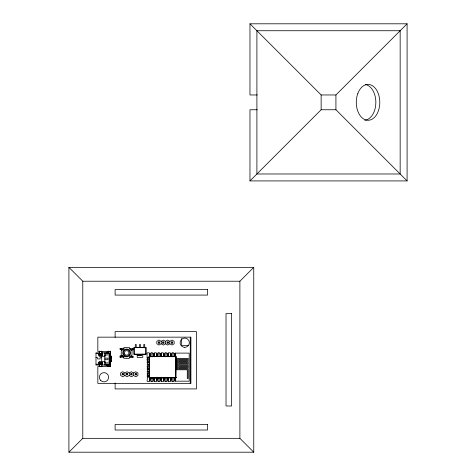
<?xml version="1.0" encoding="UTF-8"?>
<svg xmlns="http://www.w3.org/2000/svg" width="476" height="476" viewBox="0 0 476 476"><rect width="100%" height="100%" fill="white"/><g stroke="black" fill="none" stroke-linecap="round" stroke-linejoin="round"><path stroke-width="0.71" d="M124.908 375.499L124.914 372.994L127.08 371.744L129.252 373L129.246 375.505L127.074 376.754L124.908 375.499L122.737 376.748L120.571 375.493L120.577 372.988L122.743 371.738L124.914 372.994M133.583 375.499L133.589 372.994L135.755 371.744L137.921 373L137.921 375.505L135.749 376.754L133.583 375.499L131.412 376.748L129.246 375.493M161.162 343.803L161.162 341.298L158.996 340.042L156.824 341.292L156.824 343.797L158.99 345.046L161.162 343.803L163.327 345.052L165.499 343.809L165.499 341.292L167.671 340.042L169.837 341.298L172.009 340.048L174.174 341.304L174.168 343.809L172.003 345.052L169.837 343.803L169.837 341.298M120.482 349.497L120.505 348.468M120.327 357.137L120.351 356.102M120.583 349.503L120.606 348.468M120.434 357.137L120.452 356.102M120.743 357.143L120.767 356.107M120.898 349.509L120.916 348.474M120.844 357.149L120.868 356.113M120.999 349.509L121.023 348.48M122.017 355.62L123.736 357.416M122.142 350.044L123.939 348.313M131.12 355.822L129.323 357.541M131.245 350.235L129.526 348.438M132.227 357.399L132.251 356.363M132.411 349.765L132.435 348.729M132.328 357.405L132.352 356.369M132.518 349.765L132.536 348.735M132.637 357.411L132.661 356.375M132.828 349.777L132.852 348.741M132.744 357.411L132.768 356.375M132.929 349.777L132.953 348.741M175.811 356.423L175.698 377.908L149.476 377.92L149.131 377.593L149.476 377.92L149.476 356.369L149.131 356.714L175.888 356.447L175.739 377.908L176.013 377.569L149.25 377.837L149.172 356.661L149.476 356.363L175.924 356.482L175.775 377.879L176.013 377.569M175.781 377.89L175.995 377.569L175.668 377.92L175.989 377.611L149.345 377.885L149.476 356.387L149.131 356.691L149.47 356.369L149.125 356.714L149.428 356.393L149.244 356.702L175.781 356.393L175.668 377.92L175.745 356.494M175.745 356.685L149.375 356.649L149.47 356.369M149.387 356.399L149.47 356.518M149.184 377.664L149.357 356.429M149.404 377.825L175.918 377.635M175.936 377.718L175.668 377.569L175.983 377.652M123.308 373.678L122.177 374.808L122.177 373.678L123.308 373.678L123.308 374.808L122.177 374.808M127.645 373.684L126.515 374.814L126.515 373.684L127.645 373.684L127.645 374.814L126.515 374.814M159.561 341.982L158.425 343.113L158.425 341.982L159.561 341.982L159.561 343.113L158.425 343.113M131.983 373.678L130.852 374.808L130.852 373.678L131.983 373.678L131.983 374.808L130.852 374.808M163.893 341.982L162.762 343.119L162.762 341.982L163.893 341.982L163.893 343.119L162.762 343.119M136.32 373.684L135.19 374.814L135.19 373.684L136.32 373.684L136.32 374.814L135.19 374.814M168.23 341.982L167.1 343.113L167.1 341.982L168.23 341.982L168.23 343.113L167.1 343.113M172.568 341.982L171.437 343.119L171.437 341.982L172.568 341.982L172.568 343.119L171.437 343.119M249.971 180.916L321.139 109.754L321.139 94.962L249.971 23.8L407.087 23.8L407.087 180.916L249.971 180.916L249.971 109.754L257.272 109.754M321.139 94.962L335.925 94.962L407.087 23.8M133.994 354.239L146.007 354.239L146.007 347.658L133.994 347.658L133.994 354.239L146.007 354.239M133.994 347.658L146.007 347.658M68.913 452.2L82.776 438.337L82.776 281.221L68.913 267.357L253.75 267.357L253.75 452.2L68.913 452.2L68.913 267.357M253.75 452.2L239.892 438.337L239.892 281.221L253.75 267.357M161.162 341.298L163.333 340.048L165.499 341.304M169.837 343.803L167.665 345.046L165.499 343.797M129.252 372.988L131.418 371.738L133.589 372.994M257.272 94.962L249.971 94.962L249.971 23.8M321.139 109.754L335.925 109.754L407.087 180.916M82.776 281.221L239.892 281.221M188.776 345.433L181.665 345.433L181.665 338.537M110.497 351.461L97.836 351.461L97.836 337.157L190.906 337.157L190.906 383.364L97.836 383.364L97.836 366.472L110.497 366.472M108.361 352.133L106.737 352.133L106.737 352.77L108.361 352.77M99.52 352.847L95.985 352.847L95.985 365.009L99.52 365.015M101.644 352.847L110.527 352.847M98.948 353.555L102.816 353.478M104.845 353.478L107.844 353.478L107.844 352.847M110.527 353.478L108.159 353.478L108.159 351.11L109.343 351.699L110.527 351.11L110.527 366.758L109.343 366.163L108.159 366.758L108.159 364.384M95.985 353.638L99.145 353.638M104.839 353.716L109.421 353.716L109.421 365.015M98.675 353.876L102.364 353.876M98.675 354.822L102.364 354.822M98.502 354.983L102.727 354.983M104.839 354.983L109.421 354.983M98.948 355.138L102.405 355.138M109.581 355.138L110.212 355.138M137.231 355.072L141.836 355.15L137.231 355.15M109.105 356.167L111.634 356.167L111.634 356.637L109.105 356.637M104.839 356.322L102.15 356.322L102.15 352.847M109.105 357.428L111.634 357.428L111.634 357.904L109.105 357.904M147.09 357.494L148.845 357.494L148.845 359.249L147.09 359.249M95.985 357.666L97.568 357.666L97.568 358.934L100.097 358.934L100.097 357.666L101.68 357.666M104.839 358.142L107.998 358.142L107.998 359.719L104.839 359.719M175.733 358.374L188.157 358.374L188.157 361.004L179.387 361.004L179.387 361.879L188.157 361.879L188.157 364.509L179.387 364.509L179.387 365.389L188.157 365.389L188.157 368.019L179.387 368.019L179.387 368.894L188.157 368.894L188.157 378.545L187.276 378.545L187.276 369.775L178.506 369.775L178.506 367.145L187.276 367.145L187.276 366.264L178.506 366.264L178.506 363.634L187.276 363.634L187.276 362.76L178.506 362.76L178.506 360.124L187.276 360.124L187.276 359.249L177.631 359.249L177.631 369.775L176.757 369.775L176.757 359.249L176.013 359.249M109.105 358.696L111.634 358.696L111.634 359.172L109.105 359.172M109.105 359.957L111.634 359.957L111.634 360.433L109.105 360.433M147.09 361.004L148.845 361.004L148.845 362.76L147.09 362.76M109.105 361.224L111.634 361.224L111.634 361.7L109.105 361.7M104.839 361.54L102.15 361.54L102.15 365.015M98.948 362.724L102.405 362.724M109.581 362.724L110.212 362.724M98.502 362.885L102.727 362.885M104.839 362.885L109.421 362.885M98.675 363.039L102.364 363.039M98.675 363.991L102.364 363.991M104.839 364.146L109.421 364.146M95.985 364.229L99.145 364.229M98.948 364.307L102.405 364.307M99.145 364.384L102.816 364.384M104.286 364.384L110.527 364.384M147.09 364.509L148.845 364.509L148.845 366.264L147.09 366.264M101.644 365.015L110.527 365.015M108.361 365.098L106.737 365.098L106.737 365.729L108.361 365.729M147.09 368.019L148.845 368.019L148.845 369.775L147.09 369.775M147.09 371.53L148.845 371.53L148.845 373.279L147.09 373.279M147.09 375.034L148.845 375.034L148.845 376.79L147.09 376.79M82.776 438.337L239.892 438.337M122.314 356.143L119.94 356.09L119.916 357.125L123.326 357.202M130.799 356.334L133.179 356.387L133.155 357.422L129.746 357.345M171.437 341.982L172.568 343.119M167.1 341.982L168.23 343.113M162.762 341.982L163.893 343.119M158.425 341.982L159.561 343.113M135.19 373.684L136.32 374.814M130.852 373.678L131.983 374.808M126.515 373.684L127.645 374.814M122.177 373.678L123.308 374.808M335.925 94.962L335.925 109.754M190.257 337.157L190.257 383.364M175.68 353.109L175.68 355.745L173.93 355.745L173.93 353.109M175.68 381.175L175.68 378.545L173.93 378.545L173.93 381.175M172.175 353.109L172.175 355.745L170.42 355.745L170.42 353.109M172.175 381.175L172.175 378.545L170.42 378.545L170.42 381.175M168.665 353.109L168.665 355.745L166.915 355.745L166.915 353.109M168.665 381.175L168.665 378.545L166.915 378.545L166.915 381.175M165.16 353.109L165.16 355.745L163.405 355.745L163.405 353.109M165.16 381.175L165.16 378.545L163.405 378.545L163.405 381.175M161.65 353.109L161.65 355.745L159.894 355.745L159.894 353.109M161.65 381.175L161.65 378.545L159.894 378.545L159.894 381.175M158.145 353.109L158.145 355.745L156.39 355.745L156.39 353.109M158.145 381.175L158.145 378.545L156.39 378.545L156.39 381.175M154.635 353.109L154.635 355.745L152.879 355.745L152.879 353.109M154.635 381.175L154.635 378.545L152.879 378.545L152.879 381.175M151.124 353.109L151.124 355.745L149.375 355.745L149.375 353.109M151.124 381.175L151.124 378.545L149.375 378.545L149.375 381.175M145.864 347.801L145.864 354.09M144.722 347.658L144.722 344.517L143.782 344.517L143.782 347.658M142.776 354.239L142.776 357.381L137.231 357.381L137.231 354.239M140.468 347.658L140.468 344.517L139.533 344.517L139.533 347.658M136.219 347.658L136.219 344.517L135.279 344.517L135.279 347.658M134.143 347.801L134.143 354.09M115.121 337.43L115.121 331.611L196.451 331.611L196.451 388.91L115.121 388.91L115.121 382.996M110.212 353.359L110.212 365.098M109.581 353.359L109.581 365.098M109.182 356.167L109.182 356.637M109.182 357.428L109.182 357.904M109.182 358.696L109.182 359.172M109.182 359.957L109.182 360.433M109.182 361.224L109.182 361.7M107.844 364.384L107.844 365.015M107.368 352.133L107.368 352.77M107.368 365.098L107.368 365.729M105.47 364.146L105.47 365.015M105.154 352.847L105.154 353.478M105.154 364.384L105.154 365.015M104.839 352.847L104.839 365.015M101.834 353.478L101.834 351.11L100.65 351.699L99.466 351.11L99.466 353.478M101.834 364.384L101.834 366.758L100.65 366.163L99.466 366.758L99.466 364.384M99.145 352.918L99.145 356.405L101.68 356.405L101.68 361.462L99.145 361.462L99.145 365.015M365.318 84.526A17.927 11.757 90 0 1 375.844 102.828A17.927 11.757 90 0 1 364.705 120.261M120.089 348.456L120.065 349.491L122.445 349.545L123.504 348.533L120.089 348.456M121.315 350.027L121.19 355.602L122.225 355.626L123.742 357.208L123.718 358.244L129.305 358.368L129.329 357.333L130.918 355.816L131.947 355.84L132.072 350.253L131.037 350.229L129.52 348.646L129.543 347.611L123.956 347.486L123.933 348.521L122.35 350.05L121.315 350.027M133.363 348.753L133.345 349.783L130.965 349.735L129.954 348.676L133.363 348.753M147.619 358.374C146.221 359.547 148.167 361.409 147.185 362.397C147.988 364.693 146.822 366.449 147.495 368.561C147.191 372.767 147.721 376.254 147.09 381.175C148.405 382.823 150.059 379.622 150.773 381.175C152.028 382.775 153.599 379.616 154.284 381.175C155.539 382.775 157.11 379.616 157.794 381.175C159.049 382.775 160.614 379.616 161.299 381.175C162.554 382.775 164.125 379.616 164.809 381.175C166.065 382.775 167.629 379.616 168.314 381.175C169.569 382.775 171.14 379.616 171.824 381.175C173.08 382.775 174.65 379.616 175.335 381.175L189.186 381.175L189.186 353.109L175.335 353.109C174.65 354.668 173.08 351.514 171.824 353.109C171.14 354.668 169.569 351.514 168.314 353.109C167.629 354.668 166.065 351.514 164.809 353.109C164.125 354.668 162.554 351.514 161.299 353.109C160.614 354.668 159.049 351.514 157.794 353.109C157.11 354.668 155.539 351.514 154.284 353.109C153.599 354.668 152.028 351.514 150.773 353.109C150.059 354.662 148.405 351.461 147.09 353.109L147.09 357.845L147.619 358.374M149.732 354.775C150.547 356.726 151.166 353.222 149.732 354.775M149.732 379.33C150.547 381.276 151.166 377.777 149.732 379.33M153.242 354.775C154.057 356.726 154.676 353.222 153.242 354.775M153.242 379.33C154.057 381.276 154.676 377.777 153.242 379.33M156.747 354.775C157.562 356.726 158.181 353.222 156.747 354.775M156.747 379.33C157.562 381.276 158.181 377.777 156.747 379.33M160.257 354.775C161.072 356.726 161.691 353.222 160.257 354.775M160.257 379.33C161.072 381.276 161.691 377.777 160.257 379.33M163.762 354.775C164.583 356.72 165.196 353.222 163.762 354.775M163.762 379.33C164.583 381.276 165.196 377.777 163.762 379.33M167.272 354.775C168.088 356.72 168.706 353.222 167.272 354.775M167.272 379.33C168.088 381.276 168.706 377.777 167.272 379.33M170.777 354.775C171.598 356.72 172.211 353.222 170.777 354.775M170.777 379.33C171.598 381.276 172.211 377.777 170.777 379.33M174.287 354.775C175.103 356.72 175.721 353.222 174.287 354.775M174.287 379.33C175.103 381.276 175.721 377.777 174.287 379.33M104.857 355.334C105.434 357.143 106.261 354.055 104.857 355.334M104.857 362.284C105.434 364.098 106.261 361.01 104.857 362.284M400.155 30.732L256.903 30.732L256.903 173.984L400.155 173.984L400.155 30.732M207.542 289.539L115.121 289.539L115.121 295.084L207.542 295.084L207.542 289.539M231.574 313.571L226.029 313.571L226.029 405.992L231.574 405.992L231.574 313.571M207.542 424.473L115.121 424.473L115.121 430.018L207.542 430.018L207.542 424.473M184.878 347.319L183.676 347.2A4.623 4.623 0 0 1 181.1 339.84A4.623 4.623 0 0 1 188.859 340.614A4.623 4.623 0 0 1 184.878 347.319M124.635 354.019L124.42 353.466A2.279 2.279 0 0 1 127.08 350.693A2.279 2.279 0 0 1 128.466 354.275A2.279 2.279 0 0 1 124.635 354.019M100.763 380.52A4.623 4.623 0 0 0 108.492 378.45A4.623 4.623 0 0 0 102.834 372.791A4.623 4.623 0 0 0 100.763 380.52M124.593 356.286A3.933 3.933 0 0 0 130.561 353.013A3.933 3.933 0 0 0 124.742 349.479A3.933 3.933 0 0 0 124.593 356.286M124.914 355.756A3.314 3.314 0 0 0 129.942 353.002A3.314 3.314 0 0 0 125.039 350.027A3.314 3.314 0 0 0 124.914 355.756M357.857 93.391A17.927 11.757 90 0 0 368.043 120.285A17.927 11.757 90 0 0 378.224 93.391A17.927 11.757 90 0 0 357.857 93.391"/></g></svg>
